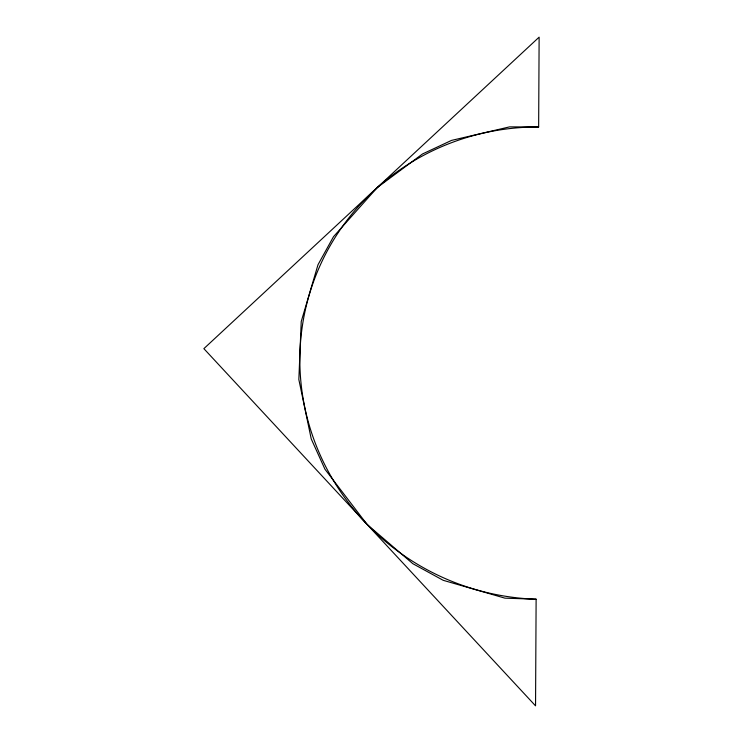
<?xml version="1.0" encoding="UTF-8"?>
<svg xmlns="http://www.w3.org/2000/svg" width="743" height="743" viewBox="0 0 743 743"><rect width="100%" height="100%" fill="white"/><g stroke="black" fill="none" stroke-linecap="round" stroke-linejoin="round"><path stroke-width="1.11" d="M536.121 599.22L535.545 705.85L203.87 348.653L539.13 37.15L538.647 126.979A241.828 235.698 16.4 0 0 299.856 358.646A241.828 235.698 16.4 0 0 536.121 599.22L504.934 598.152L443.246 580.329L412.867 563.714L367.088 524.437L324.97 469.242L311.233 438.918L298.844 379.524L301.231 321.524L318.013 264.703L333.505 236.692L377.277 187.533L422.451 153.996L451.558 140.39L509.596 126.877L538.647 126.979"/></g></svg>
